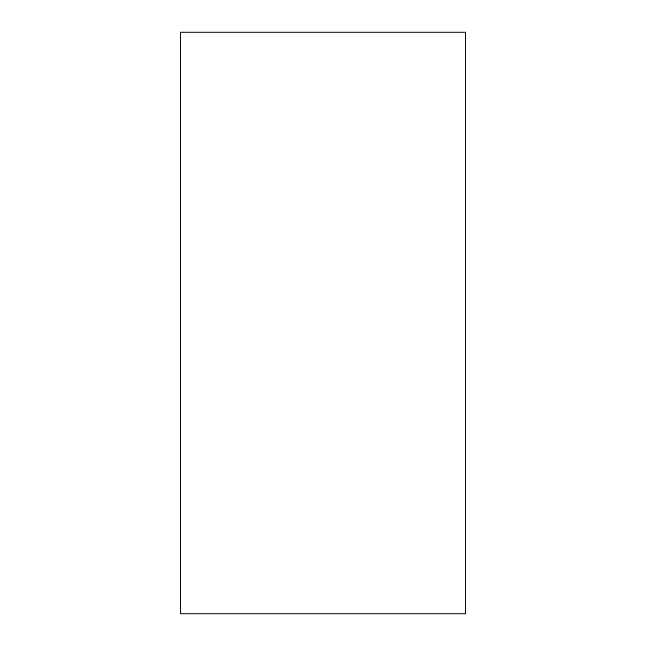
<?xml version="1.0" encoding="UTF-8"?>
<svg xmlns="http://www.w3.org/2000/svg" width="646" height="646" viewBox="0 0 646 646"><rect width="100%" height="100%" fill="white"/><g stroke="black" fill="none" stroke-linecap="round" stroke-linejoin="round"><path stroke-width="0.97" d="M465.5 32.3L180.5 32.3L180.5 613.7L465.5 613.7L465.5 32.3"/></g></svg>
